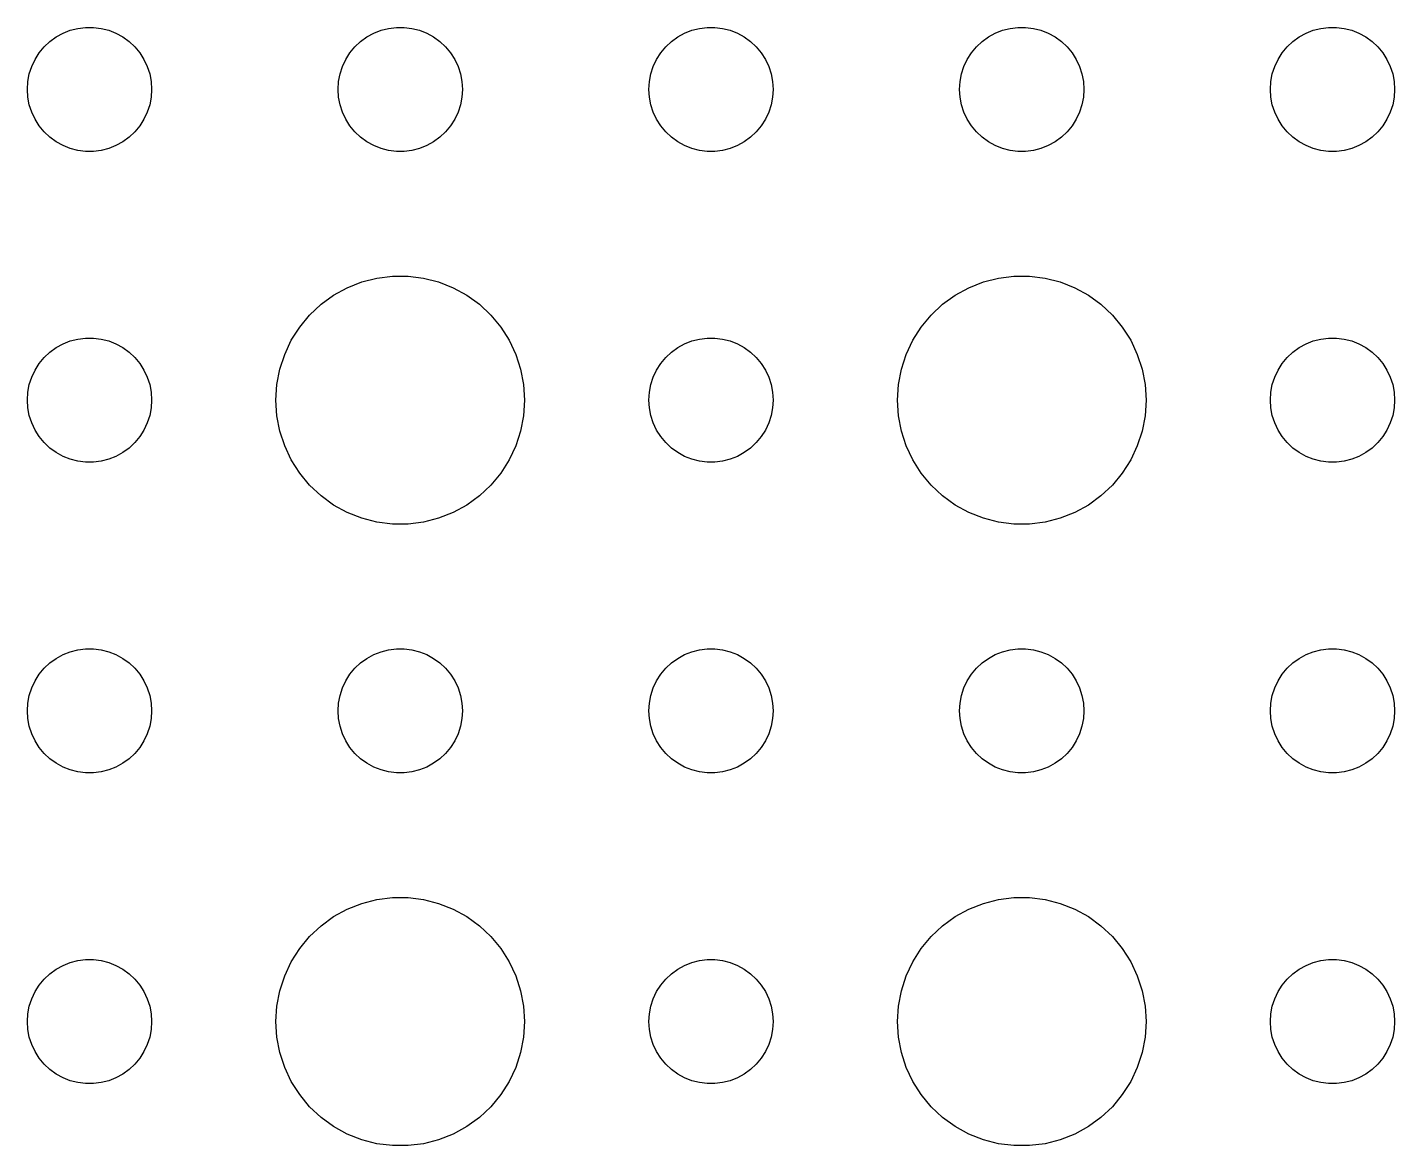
# Model space of a CAD drawing. Header units: metres. Extents: x -134 to 134, y 518 to 1078.
# Drawn here: x -1.5 to 31.5, y 567.01 to 594 of the extents above; entities that cross this region are included whole.
import ezdxf

# ---------------------------------------------------------------- set-up
doc = ezdxf.new("R2010")
doc.units = ezdxf.units.M

msp = doc.modelspace()

# ---------------------------------------------------------------- linework, layer by layer
for p, q in [((-0.95613, 593.656), (-0.80373, 593.766)), ((-0.80373, 593.766), (-0.63866, 593.857)), ((-0.63866, 593.857), (-0.46352, 593.927)), ((-0.46352, 593.927), (-0.28107, 593.973)), ((-0.28107, 593.973), (-0.09418, 593.997)), ((-0.09418, 593.997), (0.09418, 593.997)), ((0.09418, 593.997), (0.28107, 593.973)), ((0.28107, 593.973), (0.46352, 593.927)), ((0.46352, 593.927), (0.63866, 593.857)), ((0.63866, 593.857), (0.80373, 593.766)), ((0.80373, 593.766), (0.95613, 593.656)), ((6.54385, 593.656), (6.69626, 593.766)), ((6.69626, 593.766), (6.86133, 593.857)), ((6.86133, 593.857), (7.03647, 593.927)), ((7.03647, 593.927), (7.21892, 593.973)), ((7.21892, 593.973), (7.40581, 593.997)), ((7.40581, 593.997), (7.59418, 593.997)), ((7.59418, 593.997), (7.78107, 593.973)), ((7.78107, 593.973), (7.96352, 593.927)), ((7.96352, 593.927), (8.13866, 593.857)), ((8.13866, 593.857), (8.30373, 593.766)), ((8.30373, 593.766), (8.45613, 593.656)), ((14.0439, 593.656), (14.1963, 593.766)), ((14.1963, 593.766), (14.3613, 593.857)), ((14.3613, 593.857), (14.5365, 593.927)), ((14.5365, 593.927), (14.7189, 593.973)), ((14.7189, 593.973), (14.9058, 593.997)), ((14.9058, 593.997), (15.0942, 593.997)), ((15.0942, 593.997), (15.2811, 593.973)), ((15.2811, 593.973), (15.4635, 593.927)), ((15.4635, 593.927), (15.6387, 593.857)), ((15.6387, 593.857), (15.8037, 593.766)), ((15.8037, 593.766), (15.9561, 593.656)), ((21.5439, 593.656), (21.6963, 593.766)), ((21.6963, 593.766), (21.8613, 593.857)), ((21.8613, 593.857), (22.0365, 593.927)), ((22.0365, 593.927), (22.2189, 593.973)), ((22.2189, 593.973), (22.4058, 593.997)), ((22.4058, 593.997), (22.5942, 593.997)), ((22.5942, 593.997), (22.7811, 593.973)), ((22.7811, 593.973), (22.9635, 593.927)), ((22.9635, 593.927), (23.1387, 593.857)), ((23.1387, 593.857), (23.3037, 593.766)), ((23.3037, 593.766), (23.4561, 593.656)), ((29.0439, 593.656), (29.1963, 593.766)), ((29.1963, 593.766), (29.3613, 593.857)), ((29.3613, 593.857), (29.5365, 593.927)), ((29.5365, 593.927), (29.7189, 593.973)), ((29.7189, 593.973), (29.9058, 593.997)), ((29.9058, 593.997), (30.0942, 593.997)), ((30.0942, 593.997), (30.2811, 593.973)), ((30.2811, 593.973), (30.4635, 593.927)), ((30.4635, 593.927), (30.6387, 593.857)), ((30.6387, 593.857), (30.8037, 593.766)), ((30.8037, 593.766), (30.9561, 593.656)), ((-1.31445, 593.223), (-1.21352, 593.382)), ((-1.21352, 593.382), (-1.09344, 593.527)), ((-1.09344, 593.527), (-0.95613, 593.656)), ((0.95613, 593.656), (1.09344, 593.527)), ((1.09344, 593.527), (1.21352, 593.382)), ((1.21352, 593.382), (1.31445, 593.223)), ((6.18553, 593.223), (6.28647, 593.382)), ((6.28647, 593.382), (6.40654, 593.527)), ((6.40654, 593.527), (6.54385, 593.656)), ((8.45613, 593.656), (8.59344, 593.527)), ((8.59344, 593.527), (8.71352, 593.382)), ((8.71352, 593.382), (8.81445, 593.223)), ((13.6855, 593.223), (13.7865, 593.382)), ((13.7865, 593.382), (13.9065, 593.527)), ((13.9065, 593.527), (14.0439, 593.656)), ((15.9561, 593.656), (16.0934, 593.527)), ((16.0934, 593.527), (16.2135, 593.382)), ((16.2135, 593.382), (16.3145, 593.223)), ((21.1855, 593.223), (21.2865, 593.382)), ((21.2865, 593.382), (21.4065, 593.527)), ((21.4065, 593.527), (21.5439, 593.656)), ((23.4561, 593.656), (23.5934, 593.527)), ((23.5934, 593.527), (23.7135, 593.382)), ((23.7135, 593.382), (23.8145, 593.223)), ((28.6855, 593.223), (28.7865, 593.382)), ((28.7865, 593.382), (28.9065, 593.527)), ((28.9065, 593.527), (29.0439, 593.656)), ((30.9561, 593.656), (31.0934, 593.527)), ((31.0934, 593.527), (31.2135, 593.382)), ((31.2135, 593.382), (31.3145, 593.223)), ((-1.45287, 592.873), (-1.39465, 593.052)), ((-1.39465, 593.052), (-1.31445, 593.223)), ((1.31445, 593.223), (1.39465, 593.052)), ((1.39465, 593.052), (1.45287, 592.873)), ((6.04712, 592.873), (6.10533, 593.052)), ((6.10533, 593.052), (6.18553, 593.223)), ((8.81445, 593.223), (8.89465, 593.052)), ((8.89465, 593.052), (8.95287, 592.873)), ((13.5471, 592.873), (13.6053, 593.052)), ((13.6053, 593.052), (13.6855, 593.223)), ((16.3145, 593.223), (16.3947, 593.052)), ((16.3947, 593.052), (16.4529, 592.873)), ((21.0471, 592.873), (21.1053, 593.052)), ((21.1053, 593.052), (21.1855, 593.223)), ((23.8145, 593.223), (23.8947, 593.052)), ((23.8947, 593.052), (23.9529, 592.873)), ((28.5471, 592.873), (28.6053, 593.052)), ((28.6053, 593.052), (28.6855, 593.223)), ((31.3145, 593.223), (31.3947, 593.052)), ((31.3947, 593.052), (31.4529, 592.873)), ((-1.5, 592.5), (-1.48816, 592.688)), ((-1.48816, 592.688), (-1.45287, 592.873)), ((1.45287, 592.873), (1.48816, 592.688)), ((1.48816, 592.688), (1.5, 592.5)), ((6, 592.5), (6.01183, 592.688)), ((6.01183, 592.688), (6.04712, 592.873)), ((8.95287, 592.873), (8.98816, 592.688)), ((8.98816, 592.688), (9, 592.5)), ((13.5, 592.5), (13.5118, 592.688)), ((13.5118, 592.688), (13.5471, 592.873)), ((16.4529, 592.873), (16.4882, 592.688)), ((16.4882, 592.688), (16.5, 592.5)), ((21, 592.5), (21.0118, 592.688)), ((21.0118, 592.688), (21.0471, 592.873)), ((23.9529, 592.873), (23.9882, 592.688)), ((23.9882, 592.688), (24, 592.5)), ((28.5, 592.5), (28.5118, 592.688)), ((28.5118, 592.688), (28.5471, 592.873)), ((31.4529, 592.873), (31.4882, 592.688)), ((31.4882, 592.688), (31.5, 592.5)), ((-1.48816, 592.312), (-1.5, 592.5)), ((1.5, 592.5), (1.48816, 592.312)), ((6.01183, 592.312), (6, 592.5)), ((9, 592.5), (8.98816, 592.312)), ((13.5118, 592.312), (13.5, 592.5)), ((16.5, 592.5), (16.4882, 592.312)), ((21.0118, 592.312), (21, 592.5)), ((24, 592.5), (23.9882, 592.312)), ((28.5118, 592.312), (28.5, 592.5)), ((31.5, 592.5), (31.4882, 592.312)), ((-1.45287, 592.127), (-1.48816, 592.312)), ((-1.39465, 591.948), (-1.45287, 592.127)), ((1.45287, 592.127), (1.39465, 591.948)), ((1.48816, 592.312), (1.45287, 592.127)), ((6.04712, 592.127), (6.01183, 592.312)), ((6.10533, 591.948), (6.04712, 592.127)), ((8.95287, 592.127), (8.89465, 591.948)), ((8.98816, 592.312), (8.95287, 592.127)), ((13.5471, 592.127), (13.5118, 592.312)), ((13.6053, 591.948), (13.5471, 592.127)), ((16.4529, 592.127), (16.3947, 591.948)), ((16.4882, 592.312), (16.4529, 592.127)), ((21.0471, 592.127), (21.0118, 592.312)), ((21.1053, 591.948), (21.0471, 592.127)), ((23.9529, 592.127), (23.8947, 591.948)), ((23.9882, 592.312), (23.9529, 592.127)), ((28.5471, 592.127), (28.5118, 592.312)), ((28.6053, 591.948), (28.5471, 592.127)), ((31.4529, 592.127), (31.3947, 591.948)), ((31.4882, 592.312), (31.4529, 592.127)), ((-1.31445, 591.777), (-1.39465, 591.948)), ((-1.21352, 591.618), (-1.31445, 591.777)), ((1.31445, 591.777), (1.21352, 591.618)), ((1.39465, 591.948), (1.31445, 591.777)), ((6.18553, 591.777), (6.10533, 591.948)), ((6.28647, 591.618), (6.18553, 591.777)), ((8.81445, 591.777), (8.71352, 591.618)), ((8.89465, 591.948), (8.81445, 591.777)), ((13.6855, 591.777), (13.6053, 591.948)), ((13.7865, 591.618), (13.6855, 591.777)), ((16.3145, 591.777), (16.2135, 591.618)), ((16.3947, 591.948), (16.3145, 591.777)), ((21.1855, 591.777), (21.1053, 591.948)), ((21.2865, 591.618), (21.1855, 591.777)), ((23.8145, 591.777), (23.7135, 591.618)), ((23.8947, 591.948), (23.8145, 591.777)), ((28.6855, 591.777), (28.6053, 591.948)), ((28.7865, 591.618), (28.6855, 591.777)), ((31.3145, 591.777), (31.2135, 591.618)), ((31.3947, 591.948), (31.3145, 591.777)), ((-1.09344, 591.473), (-1.21352, 591.618)), ((-0.95613, 591.344), (-1.09344, 591.473)), ((1.09344, 591.473), (0.95613, 591.344)), ((1.21352, 591.618), (1.09344, 591.473)), ((6.40654, 591.473), (6.28647, 591.618)), ((6.54385, 591.344), (6.40654, 591.473)), ((8.59344, 591.473), (8.45613, 591.344)), ((8.71352, 591.618), (8.59344, 591.473)), ((13.9065, 591.473), (13.7865, 591.618)), ((14.0439, 591.344), (13.9065, 591.473)), ((16.0934, 591.473), (15.9561, 591.344)), ((16.2135, 591.618), (16.0934, 591.473)), ((21.4065, 591.473), (21.2865, 591.618)), ((21.5439, 591.344), (21.4065, 591.473)), ((23.5934, 591.473), (23.4561, 591.344)), ((23.7135, 591.618), (23.5934, 591.473)), ((28.9065, 591.473), (28.7865, 591.618)), ((29.0439, 591.344), (28.9065, 591.473)), ((31.0934, 591.473), (30.9561, 591.344)), ((31.2135, 591.618), (31.0934, 591.473)), ((-0.80373, 591.234), (-0.95613, 591.344)), ((-0.63866, 591.143), (-0.80373, 591.234)), ((-0.46352, 591.073), (-0.63866, 591.143)), ((-0.28107, 591.027), (-0.46352, 591.073)), ((0.46352, 591.073), (0.28107, 591.027)), ((0.63866, 591.143), (0.46352, 591.073)), ((0.80373, 591.234), (0.63866, 591.143)), ((0.95613, 591.344), (0.80373, 591.234)), ((6.69626, 591.234), (6.54385, 591.344)), ((6.86133, 591.143), (6.69626, 591.234)), ((7.03647, 591.073), (6.86133, 591.143)), ((7.21892, 591.027), (7.03647, 591.073)), ((7.96352, 591.073), (7.78107, 591.027)), ((8.13866, 591.143), (7.96352, 591.073)), ((8.30373, 591.234), (8.13866, 591.143)), ((8.45613, 591.344), (8.30373, 591.234)), ((14.1963, 591.234), (14.0439, 591.344)), ((14.3613, 591.143), (14.1963, 591.234)), ((14.5365, 591.073), (14.3613, 591.143)), ((14.7189, 591.027), (14.5365, 591.073)), ((15.4635, 591.073), (15.2811, 591.027)), ((15.6387, 591.143), (15.4635, 591.073)), ((15.8037, 591.234), (15.6387, 591.143)), ((15.9561, 591.344), (15.8037, 591.234)), ((21.6963, 591.234), (21.5439, 591.344)), ((21.8613, 591.143), (21.6963, 591.234)), ((22.0365, 591.073), (21.8613, 591.143)), ((22.2189, 591.027), (22.0365, 591.073)), ((22.9635, 591.073), (22.7811, 591.027)), ((23.1387, 591.143), (22.9635, 591.073)), ((23.3037, 591.234), (23.1387, 591.143)), ((23.4561, 591.344), (23.3037, 591.234)), ((29.1963, 591.234), (29.0439, 591.344)), ((29.3613, 591.143), (29.1963, 591.234)), ((29.5365, 591.073), (29.3613, 591.143)), ((29.7189, 591.027), (29.5365, 591.073)), ((30.4635, 591.073), (30.2811, 591.027)), ((30.6387, 591.143), (30.4635, 591.073)), ((30.8037, 591.234), (30.6387, 591.143)), ((30.9561, 591.344), (30.8037, 591.234)), ((-0.09418, 591.003), (-0.28107, 591.027)), ((0.09418, 591.003), (-0.09418, 591.003)), ((0.28107, 591.027), (0.09418, 591.003)), ((7.40581, 591.003), (7.21892, 591.027)), ((7.59418, 591.003), (7.40581, 591.003)), ((7.78107, 591.027), (7.59418, 591.003)), ((14.9058, 591.003), (14.7189, 591.027)), ((15.0942, 591.003), (14.9058, 591.003)), ((15.2811, 591.027), (15.0942, 591.003)), ((22.4058, 591.003), (22.2189, 591.027)), ((22.5942, 591.003), (22.4058, 591.003)), ((22.7811, 591.027), (22.5942, 591.003)), ((29.9058, 591.003), (29.7189, 591.027)), ((30.0942, 591.003), (29.9058, 591.003)), ((30.2811, 591.027), (30.0942, 591.003)), ((6.22266, 587.714), (6.57294, 587.853)), ((6.57294, 587.853), (6.93785, 587.947)), ((6.93785, 587.947), (7.31161, 587.994)), ((7.31161, 587.994), (7.68837, 587.994)), ((7.68837, 587.994), (8.06213, 587.947)), ((8.06213, 587.947), (8.42705, 587.853)), ((8.42705, 587.853), (8.77733, 587.714)), ((21.2227, 587.714), (21.5729, 587.853)), ((21.5729, 587.853), (21.9379, 587.947)), ((21.9379, 587.947), (22.3116, 587.994)), ((22.3116, 587.994), (22.6884, 587.994)), ((22.6884, 587.994), (23.0621, 587.947)), ((23.0621, 587.947), (23.427, 587.853)), ((23.427, 587.853), (23.7773, 587.714)), ((5.58772, 587.312), (5.89252, 587.533)), ((5.89252, 587.533), (6.22266, 587.714)), ((8.77733, 587.714), (9.10747, 587.533)), ((9.10747, 587.533), (9.41226, 587.312)), ((20.5877, 587.312), (20.8925, 587.533)), ((20.8925, 587.533), (21.2227, 587.714)), ((23.7773, 587.714), (24.1075, 587.533)), ((24.1075, 587.533), (24.4123, 587.312)), ((5.31308, 587.054), (5.58772, 587.312)), ((9.41226, 587.312), (9.6869, 587.054)), ((20.3131, 587.054), (20.5877, 587.312)), ((24.4123, 587.312), (24.6869, 587.054)), ((4.87108, 586.445), (5.07294, 586.763)), ((5.07294, 586.763), (5.31308, 587.054)), ((9.6869, 587.054), (9.92705, 586.763)), ((9.92705, 586.763), (10.1289, 586.445)), ((19.8711, 586.445), (20.0729, 586.763)), ((20.0729, 586.763), (20.3131, 587.054)), ((24.6869, 587.054), (24.927, 586.763)), ((24.927, 586.763), (25.1289, 586.445)), ((-0.63866, 586.357), (-0.46352, 586.427)), ((-0.46352, 586.427), (-0.28107, 586.473)), ((-0.28107, 586.473), (-0.09418, 586.497)), ((-0.09418, 586.497), (0.09418, 586.497)), ((0.09418, 586.497), (0.28107, 586.473)), ((0.28107, 586.473), (0.46352, 586.427)), ((0.46352, 586.427), (0.63866, 586.357)), ((4.71066, 586.104), (4.87108, 586.445)), ((10.1289, 586.445), (10.2893, 586.104)), ((14.3613, 586.357), (14.5365, 586.427)), ((14.5365, 586.427), (14.7189, 586.473)), ((14.7189, 586.473), (14.9058, 586.497)), ((14.9058, 586.497), (15.0942, 586.497)), ((15.0942, 586.497), (15.2811, 586.473)), ((15.2811, 586.473), (15.4635, 586.427)), ((15.4635, 586.427), (15.6387, 586.357)), ((19.7107, 586.104), (19.8711, 586.445)), ((25.1289, 586.445), (25.2893, 586.104)), ((29.3613, 586.357), (29.5365, 586.427)), ((29.5365, 586.427), (29.7189, 586.473)), ((29.7189, 586.473), (29.9058, 586.497)), ((29.9058, 586.497), (30.0942, 586.497)), ((30.0942, 586.497), (30.2811, 586.473)), ((30.2811, 586.473), (30.4635, 586.427)), ((30.4635, 586.427), (30.6387, 586.357)), ((-1.09344, 586.027), (-0.95613, 586.156)), ((-0.95613, 586.156), (-0.80373, 586.266)), ((-0.80373, 586.266), (-0.63866, 586.357)), ((0.63866, 586.357), (0.80373, 586.266)), ((0.80373, 586.266), (0.95613, 586.156)), ((0.95613, 586.156), (1.09344, 586.027)), ((4.59424, 585.746), (4.71066, 586.104)), ((10.2893, 586.104), (10.4057, 585.746)), ((13.9065, 586.027), (14.0439, 586.156)), ((14.0439, 586.156), (14.1963, 586.266)), ((14.1963, 586.266), (14.3613, 586.357)), ((15.6387, 586.357), (15.8037, 586.266)), ((15.8037, 586.266), (15.9561, 586.156)), ((15.9561, 586.156), (16.0934, 586.027)), ((19.5942, 585.746), (19.7107, 586.104)), ((25.2893, 586.104), (25.4057, 585.746)), ((28.9065, 586.027), (29.0439, 586.156)), ((29.0439, 586.156), (29.1963, 586.266)), ((29.1963, 586.266), (29.3613, 586.357)), ((30.6387, 586.357), (30.8037, 586.266)), ((30.8037, 586.266), (30.9561, 586.156)), ((30.9561, 586.156), (31.0934, 586.027)), ((-1.31445, 585.723), (-1.21352, 585.882)), ((-1.21352, 585.882), (-1.09344, 586.027)), ((1.09344, 586.027), (1.21352, 585.882)), ((1.21352, 585.882), (1.31445, 585.723)), ((13.6855, 585.723), (13.7865, 585.882)), ((13.7865, 585.882), (13.9065, 586.027)), ((16.0934, 586.027), (16.2135, 585.882)), ((16.2135, 585.882), (16.3145, 585.723)), ((28.6855, 585.723), (28.7865, 585.882)), ((28.7865, 585.882), (28.9065, 586.027)), ((31.0934, 586.027), (31.2135, 585.882)), ((31.2135, 585.882), (31.3145, 585.723)), ((-1.45287, 585.373), (-1.39465, 585.552)), ((-1.39465, 585.552), (-1.31445, 585.723)), ((1.31445, 585.723), (1.39465, 585.552)), ((1.39465, 585.552), (1.45287, 585.373)), ((4.52365, 585.376), (4.59424, 585.746)), ((10.4057, 585.746), (10.4763, 585.376)), ((13.5471, 585.373), (13.6053, 585.552)), ((13.6053, 585.552), (13.6855, 585.723)), ((16.3145, 585.723), (16.3947, 585.552)), ((16.3947, 585.552), (16.4529, 585.373)), ((19.5237, 585.376), (19.5942, 585.746)), ((25.4057, 585.746), (25.4763, 585.376)), ((28.5471, 585.373), (28.6053, 585.552)), ((28.6053, 585.552), (28.6855, 585.723)), ((31.3145, 585.723), (31.3947, 585.552)), ((31.3947, 585.552), (31.4529, 585.373)), ((-1.5, 585), (-1.48816, 585.188)), ((-1.48816, 585.188), (-1.45287, 585.373)), ((1.45287, 585.373), (1.48816, 585.188)), ((1.48816, 585.188), (1.5, 585)), ((4.5, 585), (4.52365, 585.376)), ((10.4763, 585.376), (10.5, 585)), ((13.5, 585), (13.5118, 585.188)), ((13.5118, 585.188), (13.5471, 585.373)), ((16.4529, 585.373), (16.4882, 585.188)), ((16.4882, 585.188), (16.5, 585)), ((19.5, 585), (19.5237, 585.376)), ((25.4763, 585.376), (25.5, 585)), ((28.5, 585), (28.5118, 585.188)), ((28.5118, 585.188), (28.5471, 585.373)), ((31.4529, 585.373), (31.4882, 585.188)), ((31.4882, 585.188), (31.5, 585)), ((-1.48816, 584.812), (-1.5, 585)), ((-1.45287, 584.627), (-1.48816, 584.812)), ((1.48816, 584.812), (1.45287, 584.627)), ((1.5, 585), (1.48816, 584.812)), ((4.52365, 584.624), (4.5, 585)), ((10.5, 585), (10.4763, 584.624)), ((13.5118, 584.812), (13.5, 585)), ((13.5471, 584.627), (13.5118, 584.812)), ((16.4882, 584.812), (16.4529, 584.627)), ((16.5, 585), (16.4882, 584.812)), ((19.5237, 584.624), (19.5, 585)), ((25.5, 585), (25.4763, 584.624)), ((28.5118, 584.812), (28.5, 585)), ((28.5471, 584.627), (28.5118, 584.812)), ((31.4882, 584.812), (31.4529, 584.627)), ((31.5, 585), (31.4882, 584.812)), ((-1.39465, 584.448), (-1.45287, 584.627)), ((-1.31445, 584.277), (-1.39465, 584.448)), ((1.39465, 584.448), (1.31445, 584.277)), ((1.45287, 584.627), (1.39465, 584.448)), ((4.59424, 584.254), (4.52365, 584.624)), ((10.4763, 584.624), (10.4057, 584.254)), ((13.6053, 584.448), (13.5471, 584.627)), ((13.6855, 584.277), (13.6053, 584.448)), ((16.3947, 584.448), (16.3145, 584.277)), ((16.4529, 584.627), (16.3947, 584.448)), ((19.5942, 584.254), (19.5237, 584.624)), ((25.4763, 584.624), (25.4057, 584.254)), ((28.6053, 584.448), (28.5471, 584.627)), ((28.6855, 584.277), (28.6053, 584.448)), ((31.3947, 584.448), (31.3145, 584.277)), ((31.4529, 584.627), (31.3947, 584.448)), ((-1.21352, 584.118), (-1.31445, 584.277)), ((-1.09344, 583.973), (-1.21352, 584.118)), ((1.21352, 584.118), (1.09344, 583.973)), ((1.31445, 584.277), (1.21352, 584.118)), ((4.71066, 583.896), (4.59424, 584.254)), ((10.4057, 584.254), (10.2893, 583.896)), ((13.7865, 584.118), (13.6855, 584.277)), ((13.9065, 583.973), (13.7865, 584.118)), ((16.2135, 584.118), (16.0934, 583.973)), ((16.3145, 584.277), (16.2135, 584.118)), ((19.7107, 583.896), (19.5942, 584.254)), ((25.4057, 584.254), (25.2893, 583.896)), ((28.7865, 584.118), (28.6855, 584.277)), ((28.9065, 583.973), (28.7865, 584.118)), ((31.2135, 584.118), (31.0934, 583.973)), ((31.3145, 584.277), (31.2135, 584.118)), ((-0.95613, 583.844), (-1.09344, 583.973)), ((-0.80373, 583.734), (-0.95613, 583.844)), ((0.95613, 583.844), (0.80373, 583.734)), ((1.09344, 583.973), (0.95613, 583.844)), ((4.87108, 583.555), (4.71066, 583.896)), ((10.2893, 583.896), (10.1289, 583.555)), ((14.0439, 583.844), (13.9065, 583.973)), ((14.1963, 583.734), (14.0439, 583.844)), ((15.9561, 583.844), (15.8037, 583.734)), ((16.0934, 583.973), (15.9561, 583.844)), ((19.8711, 583.555), (19.7107, 583.896)), ((25.2893, 583.896), (25.1289, 583.555)), ((29.0439, 583.844), (28.9065, 583.973)), ((29.1963, 583.734), (29.0439, 583.844)), ((30.9561, 583.844), (30.8037, 583.734)), ((31.0934, 583.973), (30.9561, 583.844)), ((-0.63866, 583.643), (-0.80373, 583.734)), ((-0.46352, 583.573), (-0.63866, 583.643)), ((-0.28107, 583.527), (-0.46352, 583.573)), ((-0.09418, 583.503), (-0.28107, 583.527)), ((0.09418, 583.503), (-0.09418, 583.503)), ((0.28107, 583.527), (0.09418, 583.503)), ((0.46352, 583.573), (0.28107, 583.527)), ((0.63866, 583.643), (0.46352, 583.573)), ((0.80373, 583.734), (0.63866, 583.643)), ((5.07294, 583.237), (4.87108, 583.555)), ((10.1289, 583.555), (9.92705, 583.237)), ((14.3613, 583.643), (14.1963, 583.734)), ((14.5365, 583.573), (14.3613, 583.643)), ((14.7189, 583.527), (14.5365, 583.573)), ((14.9058, 583.503), (14.7189, 583.527)), ((15.0942, 583.503), (14.9058, 583.503)), ((15.2811, 583.527), (15.0942, 583.503)), ((15.4635, 583.573), (15.2811, 583.527)), ((15.6387, 583.643), (15.4635, 583.573)), ((15.8037, 583.734), (15.6387, 583.643)), ((20.0729, 583.237), (19.8711, 583.555)), ((25.1289, 583.555), (24.927, 583.237)), ((29.3613, 583.643), (29.1963, 583.734)), ((29.5365, 583.573), (29.3613, 583.643)), ((29.7189, 583.527), (29.5365, 583.573)), ((29.9058, 583.503), (29.7189, 583.527)), ((30.0942, 583.503), (29.9058, 583.503)), ((30.2811, 583.527), (30.0942, 583.503)), ((30.4635, 583.573), (30.2811, 583.527)), ((30.6387, 583.643), (30.4635, 583.573)), ((30.8037, 583.734), (30.6387, 583.643)), ((5.31308, 582.946), (5.07294, 583.237)), ((9.92705, 583.237), (9.6869, 582.946)), ((20.3131, 582.946), (20.0729, 583.237)), ((24.927, 583.237), (24.6869, 582.946)), ((5.58772, 582.688), (5.31308, 582.946)), ((9.6869, 582.946), (9.41226, 582.688)), ((20.5877, 582.688), (20.3131, 582.946)), ((24.6869, 582.946), (24.4123, 582.688)), ((5.89252, 582.467), (5.58772, 582.688)), ((6.22266, 582.286), (5.89252, 582.467)), ((9.10747, 582.467), (8.77733, 582.286)), ((9.41226, 582.688), (9.10747, 582.467)), ((20.8925, 582.467), (20.5877, 582.688)), ((21.2227, 582.286), (20.8925, 582.467)), ((24.1075, 582.467), (23.7773, 582.286)), ((24.4123, 582.688), (24.1075, 582.467)), ((6.57294, 582.147), (6.22266, 582.286)), ((6.93785, 582.053), (6.57294, 582.147)), ((8.42705, 582.147), (8.06213, 582.053)), ((8.77733, 582.286), (8.42705, 582.147)), ((21.5729, 582.147), (21.2227, 582.286)), ((21.9379, 582.053), (21.5729, 582.147)), ((23.427, 582.147), (23.0621, 582.053)), ((23.7773, 582.286), (23.427, 582.147)), ((7.31161, 582.006), (6.93785, 582.053)), ((7.68837, 582.006), (7.31161, 582.006)), ((8.06213, 582.053), (7.68837, 582.006)), ((22.3116, 582.006), (21.9379, 582.053)), ((22.6884, 582.006), (22.3116, 582.006)), ((23.0621, 582.053), (22.6884, 582.006)), ((-0.80373, 578.766), (-0.63866, 578.857)), ((-0.63866, 578.857), (-0.46352, 578.927)), ((-0.46352, 578.927), (-0.28107, 578.973)), ((-0.28107, 578.973), (-0.09418, 578.997)), ((-0.09418, 578.997), (0.09418, 578.997)), ((0.09418, 578.997), (0.28107, 578.973)), ((0.28107, 578.973), (0.46352, 578.927)), ((0.46352, 578.927), (0.63866, 578.857)), ((0.63866, 578.857), (0.80373, 578.766)), ((6.69626, 578.766), (6.86133, 578.857)), ((6.86133, 578.857), (7.03647, 578.927)), ((7.03647, 578.927), (7.21892, 578.973)), ((7.21892, 578.973), (7.40581, 578.997)), ((7.40581, 578.997), (7.59418, 578.997)), ((7.59418, 578.997), (7.78107, 578.973)), ((7.78107, 578.973), (7.96352, 578.927)), ((7.96352, 578.927), (8.13866, 578.857)), ((8.13866, 578.857), (8.30373, 578.766)), ((14.1963, 578.766), (14.3613, 578.857)), ((14.3613, 578.857), (14.5365, 578.927)), ((14.5365, 578.927), (14.7189, 578.973)), ((14.7189, 578.973), (14.9058, 578.997)), ((14.9058, 578.997), (15.0942, 578.997)), ((15.0942, 578.997), (15.2811, 578.973)), ((15.2811, 578.973), (15.4635, 578.927)), ((15.4635, 578.927), (15.6387, 578.857)), ((15.6387, 578.857), (15.8037, 578.766)), ((21.6963, 578.766), (21.8613, 578.857)), ((21.8613, 578.857), (22.0365, 578.927)), ((22.0365, 578.927), (22.2189, 578.973)), ((22.2189, 578.973), (22.4058, 578.997)), ((22.4058, 578.997), (22.5942, 578.997)), ((22.5942, 578.997), (22.7811, 578.973)), ((22.7811, 578.973), (22.9635, 578.927)), ((22.9635, 578.927), (23.1387, 578.857)), ((23.1387, 578.857), (23.3037, 578.766)), ((29.1963, 578.766), (29.3613, 578.857)), ((29.3613, 578.857), (29.5365, 578.927)), ((29.5365, 578.927), (29.7189, 578.973)), ((29.7189, 578.973), (29.9058, 578.997)), ((29.9058, 578.997), (30.0942, 578.997)), ((30.0942, 578.997), (30.2811, 578.973)), ((30.2811, 578.973), (30.4635, 578.927)), ((30.4635, 578.927), (30.6387, 578.857)), ((30.6387, 578.857), (30.8037, 578.766)), ((-1.21352, 578.382), (-1.09344, 578.527)), ((-1.09344, 578.527), (-0.95613, 578.656)), ((-0.95613, 578.656), (-0.80373, 578.766)), ((0.80373, 578.766), (0.95613, 578.656)), ((0.95613, 578.656), (1.09344, 578.527)), ((1.09344, 578.527), (1.21352, 578.382)), ((6.28647, 578.382), (6.40654, 578.527)), ((6.40654, 578.527), (6.54385, 578.656)), ((6.54385, 578.656), (6.69626, 578.766)), ((8.30373, 578.766), (8.45613, 578.656)), ((8.45613, 578.656), (8.59344, 578.527)), ((8.59344, 578.527), (8.71352, 578.382)), ((13.7865, 578.382), (13.9065, 578.527)), ((13.9065, 578.527), (14.0439, 578.656)), ((14.0439, 578.656), (14.1963, 578.766)), ((15.8037, 578.766), (15.9561, 578.656)), ((15.9561, 578.656), (16.0934, 578.527)), ((16.0934, 578.527), (16.2135, 578.382)), ((21.2865, 578.382), (21.4065, 578.527)), ((21.4065, 578.527), (21.5439, 578.656)), ((21.5439, 578.656), (21.6963, 578.766)), ((23.3037, 578.766), (23.4561, 578.656)), ((23.4561, 578.656), (23.5934, 578.527)), ((23.5934, 578.527), (23.7135, 578.382)), ((28.7865, 578.382), (28.9065, 578.527)), ((28.9065, 578.527), (29.0439, 578.656)), ((29.0439, 578.656), (29.1963, 578.766)), ((30.8037, 578.766), (30.9561, 578.656)), ((30.9561, 578.656), (31.0934, 578.527)), ((31.0934, 578.527), (31.2135, 578.382)), ((-1.39465, 578.052), (-1.31445, 578.223)), ((-1.31445, 578.223), (-1.21352, 578.382)), ((1.21352, 578.382), (1.31445, 578.223)), ((1.31445, 578.223), (1.39465, 578.052)), ((6.10533, 578.052), (6.18553, 578.223)), ((6.18553, 578.223), (6.28647, 578.382)), ((8.71352, 578.382), (8.81445, 578.223)), ((8.81445, 578.223), (8.89465, 578.052)), ((13.6053, 578.052), (13.6855, 578.223)), ((13.6855, 578.223), (13.7865, 578.382)), ((16.2135, 578.382), (16.3145, 578.223)), ((16.3145, 578.223), (16.3947, 578.052)), ((21.1053, 578.052), (21.1855, 578.223)), ((21.1855, 578.223), (21.2865, 578.382)), ((23.7135, 578.382), (23.8145, 578.223)), ((23.8145, 578.223), (23.8947, 578.052)), ((28.6053, 578.052), (28.6855, 578.223)), ((28.6855, 578.223), (28.7865, 578.382)), ((31.2135, 578.382), (31.3145, 578.223)), ((31.3145, 578.223), (31.3947, 578.052)), ((-1.48816, 577.688), (-1.45287, 577.873)), ((-1.45287, 577.873), (-1.39465, 578.052)), ((1.39465, 578.052), (1.45287, 577.873)), ((1.45287, 577.873), (1.48816, 577.688)), ((6.01183, 577.688), (6.04712, 577.873)), ((6.04712, 577.873), (6.10533, 578.052)), ((8.89465, 578.052), (8.95287, 577.873)), ((8.95287, 577.873), (8.98816, 577.688)), ((13.5118, 577.688), (13.5471, 577.873)), ((13.5471, 577.873), (13.6053, 578.052)), ((16.3947, 578.052), (16.4529, 577.873)), ((16.4529, 577.873), (16.4882, 577.688)), ((21.0118, 577.688), (21.0471, 577.873)), ((21.0471, 577.873), (21.1053, 578.052)), ((23.8947, 578.052), (23.9529, 577.873)), ((23.9529, 577.873), (23.9882, 577.688)), ((28.5118, 577.688), (28.5471, 577.873)), ((28.5471, 577.873), (28.6053, 578.052)), ((31.3947, 578.052), (31.4529, 577.873)), ((31.4529, 577.873), (31.4882, 577.688)), ((-1.5, 577.5), (-1.48816, 577.688)), ((-1.48816, 577.312), (-1.5, 577.5)), ((1.48816, 577.688), (1.5, 577.5)), ((1.5, 577.5), (1.48816, 577.312)), ((6, 577.5), (6.01183, 577.688)), ((6.01183, 577.312), (6, 577.5)), ((8.98816, 577.688), (9, 577.5)), ((9, 577.5), (8.98816, 577.312)), ((13.5, 577.5), (13.5118, 577.688)), ((13.5118, 577.312), (13.5, 577.5)), ((16.4882, 577.688), (16.5, 577.5)), ((16.5, 577.5), (16.4882, 577.312)), ((21, 577.5), (21.0118, 577.688)), ((21.0118, 577.312), (21, 577.5)), ((23.9882, 577.688), (24, 577.5)), ((24, 577.5), (23.9882, 577.312)), ((28.5, 577.5), (28.5118, 577.688)), ((28.5118, 577.312), (28.5, 577.5)), ((31.4882, 577.688), (31.5, 577.5)), ((31.5, 577.5), (31.4882, 577.312)), ((-1.45287, 577.127), (-1.48816, 577.312)), ((1.48816, 577.312), (1.45287, 577.127)), ((6.04712, 577.127), (6.01183, 577.312)), ((8.98816, 577.312), (8.95287, 577.127)), ((13.5471, 577.127), (13.5118, 577.312)), ((16.4882, 577.312), (16.4529, 577.127)), ((21.0471, 577.127), (21.0118, 577.312)), ((23.9882, 577.312), (23.9529, 577.127)), ((28.5471, 577.127), (28.5118, 577.312)), ((31.4882, 577.312), (31.4529, 577.127)), ((-1.39465, 576.948), (-1.45287, 577.127)), ((-1.31445, 576.777), (-1.39465, 576.948)), ((1.39465, 576.948), (1.31445, 576.777)), ((1.45287, 577.127), (1.39465, 576.948)), ((6.10533, 576.948), (6.04712, 577.127)), ((6.18553, 576.777), (6.10533, 576.948)), ((8.89465, 576.948), (8.81445, 576.777)), ((8.95287, 577.127), (8.89465, 576.948)), ((13.6053, 576.948), (13.5471, 577.127)), ((13.6855, 576.777), (13.6053, 576.948)), ((16.3947, 576.948), (16.3145, 576.777)), ((16.4529, 577.127), (16.3947, 576.948)), ((21.1053, 576.948), (21.0471, 577.127)), ((21.1855, 576.777), (21.1053, 576.948)), ((23.8947, 576.948), (23.8145, 576.777)), ((23.9529, 577.127), (23.8947, 576.948)), ((28.6053, 576.948), (28.5471, 577.127)), ((28.6855, 576.777), (28.6053, 576.948)), ((31.3947, 576.948), (31.3145, 576.777)), ((31.4529, 577.127), (31.3947, 576.948)), ((-1.21352, 576.618), (-1.31445, 576.777)), ((-1.09344, 576.473), (-1.21352, 576.618)), ((1.21352, 576.618), (1.09344, 576.473)), ((1.31445, 576.777), (1.21352, 576.618)), ((6.28647, 576.618), (6.18553, 576.777)), ((6.40654, 576.473), (6.28647, 576.618)), ((8.71352, 576.618), (8.59344, 576.473)), ((8.81445, 576.777), (8.71352, 576.618)), ((13.7865, 576.618), (13.6855, 576.777)), ((13.9065, 576.473), (13.7865, 576.618)), ((16.2135, 576.618), (16.0934, 576.473)), ((16.3145, 576.777), (16.2135, 576.618)), ((21.2865, 576.618), (21.1855, 576.777)), ((21.4065, 576.473), (21.2865, 576.618)), ((23.7135, 576.618), (23.5934, 576.473)), ((23.8145, 576.777), (23.7135, 576.618)), ((28.7865, 576.618), (28.6855, 576.777)), ((28.9065, 576.473), (28.7865, 576.618)), ((31.2135, 576.618), (31.0934, 576.473)), ((31.3145, 576.777), (31.2135, 576.618)), ((-0.95613, 576.344), (-1.09344, 576.473)), ((-0.80373, 576.234), (-0.95613, 576.344)), ((-0.63866, 576.143), (-0.80373, 576.234)), ((0.80373, 576.234), (0.63866, 576.143)), ((0.95613, 576.344), (0.80373, 576.234)), ((1.09344, 576.473), (0.95613, 576.344)), ((6.54385, 576.344), (6.40654, 576.473)), ((6.69626, 576.234), (6.54385, 576.344)), ((6.86133, 576.143), (6.69626, 576.234)), ((8.30373, 576.234), (8.13866, 576.143)), ((8.45613, 576.344), (8.30373, 576.234)), ((8.59344, 576.473), (8.45613, 576.344)), ((14.0439, 576.344), (13.9065, 576.473)), ((14.1963, 576.234), (14.0439, 576.344)), ((14.3613, 576.143), (14.1963, 576.234)), ((15.8037, 576.234), (15.6387, 576.143)), ((15.9561, 576.344), (15.8037, 576.234)), ((16.0934, 576.473), (15.9561, 576.344)), ((21.5439, 576.344), (21.4065, 576.473)), ((21.6963, 576.234), (21.5439, 576.344)), ((21.8613, 576.143), (21.6963, 576.234)), ((23.3037, 576.234), (23.1387, 576.143)), ((23.4561, 576.344), (23.3037, 576.234)), ((23.5934, 576.473), (23.4561, 576.344)), ((29.0439, 576.344), (28.9065, 576.473)), ((29.1963, 576.234), (29.0439, 576.344)), ((29.3613, 576.143), (29.1963, 576.234)), ((30.8037, 576.234), (30.6387, 576.143)), ((30.9561, 576.344), (30.8037, 576.234)), ((31.0934, 576.473), (30.9561, 576.344)), ((-0.46352, 576.073), (-0.63866, 576.143)), ((-0.28107, 576.027), (-0.46352, 576.073)), ((-0.09418, 576.003), (-0.28107, 576.027)), ((0.09418, 576.003), (-0.09418, 576.003)), ((0.28107, 576.027), (0.09418, 576.003)), ((0.46352, 576.073), (0.28107, 576.027)), ((0.63866, 576.143), (0.46352, 576.073)), ((7.03647, 576.073), (6.86133, 576.143)), ((7.21892, 576.027), (7.03647, 576.073)), ((7.40581, 576.003), (7.21892, 576.027)), ((7.59418, 576.003), (7.40581, 576.003)), ((7.78107, 576.027), (7.59418, 576.003)), ((7.96352, 576.073), (7.78107, 576.027)), ((8.13866, 576.143), (7.96352, 576.073)), ((14.5365, 576.073), (14.3613, 576.143)), ((14.7189, 576.027), (14.5365, 576.073)), ((14.9058, 576.003), (14.7189, 576.027)), ((15.0942, 576.003), (14.9058, 576.003)), ((15.2811, 576.027), (15.0942, 576.003)), ((15.4635, 576.073), (15.2811, 576.027)), ((15.6387, 576.143), (15.4635, 576.073)), ((22.0365, 576.073), (21.8613, 576.143)), ((22.2189, 576.027), (22.0365, 576.073)), ((22.4058, 576.003), (22.2189, 576.027)), ((22.5942, 576.003), (22.4058, 576.003)), ((22.7811, 576.027), (22.5942, 576.003)), ((22.9635, 576.073), (22.7811, 576.027)), ((23.1387, 576.143), (22.9635, 576.073)), ((29.5365, 576.073), (29.3613, 576.143)), ((29.7189, 576.027), (29.5365, 576.073)), ((29.9058, 576.003), (29.7189, 576.027)), ((30.0942, 576.003), (29.9058, 576.003)), ((30.2811, 576.027), (30.0942, 576.003)), ((30.4635, 576.073), (30.2811, 576.027)), ((30.6387, 576.143), (30.4635, 576.073)), ((6.57294, 572.853), (6.93785, 572.947)), ((6.93785, 572.947), (7.31161, 572.994)), ((7.31161, 572.994), (7.68837, 572.994)), ((7.68837, 572.994), (8.06213, 572.947)), ((8.06213, 572.947), (8.42705, 572.853)), ((21.5729, 572.853), (21.9379, 572.947)), ((21.9379, 572.947), (22.3116, 572.994)), ((22.3116, 572.994), (22.6884, 572.994)), ((22.6884, 572.994), (23.0621, 572.947)), ((23.0621, 572.947), (23.427, 572.853)), ((5.89252, 572.533), (6.22266, 572.714)), ((6.22266, 572.714), (6.57294, 572.853)), ((8.42705, 572.853), (8.77733, 572.714)), ((8.77733, 572.714), (9.10747, 572.533)), ((20.8925, 572.533), (21.2227, 572.714)), ((21.2227, 572.714), (21.5729, 572.853)), ((23.427, 572.853), (23.7773, 572.714)), ((23.7773, 572.714), (24.1075, 572.533)), ((5.31308, 572.054), (5.58772, 572.312)), ((5.58772, 572.312), (5.89252, 572.533)), ((9.10747, 572.533), (9.41226, 572.312)), ((9.41226, 572.312), (9.6869, 572.054)), ((20.3131, 572.054), (20.5877, 572.312)), ((20.5877, 572.312), (20.8925, 572.533)), ((24.1075, 572.533), (24.4123, 572.312)), ((24.4123, 572.312), (24.6869, 572.054)), ((5.07294, 571.763), (5.31308, 572.054)), ((9.6869, 572.054), (9.92705, 571.763)), ((20.0729, 571.763), (20.3131, 572.054)), ((24.6869, 572.054), (24.927, 571.763)), ((4.87108, 571.445), (5.07294, 571.763)), ((9.92705, 571.763), (10.1289, 571.445)), ((19.8711, 571.445), (20.0729, 571.763)), ((24.927, 571.763), (25.1289, 571.445)), ((-0.95613, 571.156), (-0.80373, 571.266)), ((-0.80373, 571.266), (-0.63866, 571.357)), ((-0.63866, 571.357), (-0.46352, 571.427)), ((-0.46352, 571.427), (-0.28107, 571.473)), ((-0.28107, 571.473), (-0.09418, 571.497)), ((-0.09418, 571.497), (0.09418, 571.497)), ((0.09418, 571.497), (0.28107, 571.473)), ((0.28107, 571.473), (0.46352, 571.427)), ((0.46352, 571.427), (0.63866, 571.357)), ((0.63866, 571.357), (0.80373, 571.266)), ((0.80373, 571.266), (0.95613, 571.156)), ((4.71066, 571.104), (4.87108, 571.445)), ((10.1289, 571.445), (10.2893, 571.104)), ((14.0439, 571.156), (14.1963, 571.266)), ((14.1963, 571.266), (14.3613, 571.357)), ((14.3613, 571.357), (14.5365, 571.427)), ((14.5365, 571.427), (14.7189, 571.473)), ((14.7189, 571.473), (14.9058, 571.497)), ((14.9058, 571.497), (15.0942, 571.497)), ((15.0942, 571.497), (15.2811, 571.473)), ((15.2811, 571.473), (15.4635, 571.427)), ((15.4635, 571.427), (15.6387, 571.357)), ((15.6387, 571.357), (15.8037, 571.266)), ((15.8037, 571.266), (15.9561, 571.156)), ((19.7107, 571.104), (19.8711, 571.445)), ((25.1289, 571.445), (25.2893, 571.104)), ((29.0439, 571.156), (29.1963, 571.266)), ((29.1963, 571.266), (29.3613, 571.357)), ((29.3613, 571.357), (29.5365, 571.427)), ((29.5365, 571.427), (29.7189, 571.473)), ((29.7189, 571.473), (29.9058, 571.497)), ((29.9058, 571.497), (30.0942, 571.497)), ((30.0942, 571.497), (30.2811, 571.473)), ((30.2811, 571.473), (30.4635, 571.427)), ((30.4635, 571.427), (30.6387, 571.357)), ((30.6387, 571.357), (30.8037, 571.266)), ((30.8037, 571.266), (30.9561, 571.156)), ((-1.21352, 570.882), (-1.09344, 571.027)), ((-1.09344, 571.027), (-0.95613, 571.156)), ((0.95613, 571.156), (1.09344, 571.027)), ((1.09344, 571.027), (1.21352, 570.882)), ((4.59424, 570.746), (4.71066, 571.104)), ((10.2893, 571.104), (10.4057, 570.746)), ((13.7865, 570.882), (13.9065, 571.027)), ((13.9065, 571.027), (14.0439, 571.156)), ((15.9561, 571.156), (16.0934, 571.027)), ((16.0934, 571.027), (16.2135, 570.882)), ((19.5942, 570.746), (19.7107, 571.104)), ((25.2893, 571.104), (25.4057, 570.746)), ((28.7865, 570.882), (28.9065, 571.027)), ((28.9065, 571.027), (29.0439, 571.156)), ((30.9561, 571.156), (31.0934, 571.027)), ((31.0934, 571.027), (31.2135, 570.882)), ((-1.39465, 570.552), (-1.31445, 570.723)), ((-1.31445, 570.723), (-1.21352, 570.882)), ((1.21352, 570.882), (1.31445, 570.723)), ((1.31445, 570.723), (1.39465, 570.552)), ((4.52365, 570.376), (4.59424, 570.746)), ((10.4057, 570.746), (10.4763, 570.376)), ((13.6053, 570.552), (13.6855, 570.723)), ((13.6855, 570.723), (13.7865, 570.882)), ((16.2135, 570.882), (16.3145, 570.723)), ((16.3145, 570.723), (16.3947, 570.552)), ((19.5237, 570.376), (19.5942, 570.746)), ((25.4057, 570.746), (25.4763, 570.376)), ((28.6053, 570.552), (28.6855, 570.723)), ((28.6855, 570.723), (28.7865, 570.882)), ((31.2135, 570.882), (31.3145, 570.723)), ((31.3145, 570.723), (31.3947, 570.552)), ((-1.48816, 570.188), (-1.45287, 570.373)), ((-1.45287, 570.373), (-1.39465, 570.552)), ((1.39465, 570.552), (1.45287, 570.373)), ((1.45287, 570.373), (1.48816, 570.188)), ((4.5, 570), (4.52365, 570.376)), ((10.4763, 570.376), (10.5, 570)), ((13.5118, 570.188), (13.5471, 570.373)), ((13.5471, 570.373), (13.6053, 570.552)), ((16.3947, 570.552), (16.4529, 570.373)), ((16.4529, 570.373), (16.4882, 570.188)), ((19.5, 570), (19.5237, 570.376)), ((25.4763, 570.376), (25.5, 570)), ((28.5118, 570.188), (28.5471, 570.373)), ((28.5471, 570.373), (28.6053, 570.552)), ((31.3947, 570.552), (31.4529, 570.373)), ((31.4529, 570.373), (31.4882, 570.188)), ((-1.5, 570), (-1.48816, 570.188)), ((-1.48816, 569.812), (-1.5, 570)), ((1.48816, 570.188), (1.5, 570)), ((1.5, 570), (1.48816, 569.812)), ((4.52365, 569.624), (4.5, 570)), ((10.5, 570), (10.4763, 569.624)), ((13.5, 570), (13.5118, 570.188)), ((13.5118, 569.812), (13.5, 570)), ((16.4882, 570.188), (16.5, 570)), ((16.5, 570), (16.4882, 569.812)), ((19.5237, 569.624), (19.5, 570)), ((25.5, 570), (25.4763, 569.624)), ((28.5, 570), (28.5118, 570.188)), ((28.5118, 569.812), (28.5, 570)), ((31.4882, 570.188), (31.5, 570)), ((31.5, 570), (31.4882, 569.812)), ((-1.45287, 569.627), (-1.48816, 569.812)), ((-1.39465, 569.448), (-1.45287, 569.627)), ((1.45287, 569.627), (1.39465, 569.448)), ((1.48816, 569.812), (1.45287, 569.627)), ((4.59424, 569.254), (4.52365, 569.624)), ((10.4763, 569.624), (10.4057, 569.254)), ((13.5471, 569.627), (13.5118, 569.812)), ((13.6053, 569.448), (13.5471, 569.627)), ((16.4529, 569.627), (16.3947, 569.448)), ((16.4882, 569.812), (16.4529, 569.627)), ((19.5942, 569.254), (19.5237, 569.624)), ((25.4763, 569.624), (25.4057, 569.254)), ((28.5471, 569.627), (28.5118, 569.812)), ((28.6053, 569.448), (28.5471, 569.627)), ((31.4529, 569.627), (31.3947, 569.448)), ((31.4882, 569.812), (31.4529, 569.627)), ((-1.31445, 569.277), (-1.39465, 569.448)), ((-1.21352, 569.118), (-1.31445, 569.277)), ((1.31445, 569.277), (1.21352, 569.118)), ((1.39465, 569.448), (1.31445, 569.277)), ((4.71066, 568.896), (4.59424, 569.254)), ((10.4057, 569.254), (10.2893, 568.896)), ((13.6855, 569.277), (13.6053, 569.448)), ((13.7865, 569.118), (13.6855, 569.277)), ((16.3145, 569.277), (16.2135, 569.118)), ((16.3947, 569.448), (16.3145, 569.277)), ((19.7107, 568.896), (19.5942, 569.254)), ((25.4057, 569.254), (25.2893, 568.896)), ((28.6855, 569.277), (28.6053, 569.448)), ((28.7865, 569.118), (28.6855, 569.277)), ((31.3145, 569.277), (31.2135, 569.118)), ((31.3947, 569.448), (31.3145, 569.277)), ((-1.09344, 568.973), (-1.21352, 569.118)), ((-0.95613, 568.844), (-1.09344, 568.973)), ((1.09344, 568.973), (0.95613, 568.844)), ((1.21352, 569.118), (1.09344, 568.973)), ((13.9065, 568.973), (13.7865, 569.118)), ((14.0439, 568.844), (13.9065, 568.973)), ((16.0934, 568.973), (15.9561, 568.844)), ((16.2135, 569.118), (16.0934, 568.973)), ((28.9065, 568.973), (28.7865, 569.118)), ((29.0439, 568.844), (28.9065, 568.973)), ((31.0934, 568.973), (30.9561, 568.844)), ((31.2135, 569.118), (31.0934, 568.973)), ((-0.80373, 568.734), (-0.95613, 568.844)), ((-0.63866, 568.643), (-0.80373, 568.734)), ((-0.46352, 568.573), (-0.63866, 568.643)), ((0.63866, 568.643), (0.46352, 568.573)), ((0.80373, 568.734), (0.63866, 568.643)), ((0.95613, 568.844), (0.80373, 568.734)), ((4.87108, 568.555), (4.71066, 568.896)), ((10.2893, 568.896), (10.1289, 568.555)), ((14.1963, 568.734), (14.0439, 568.844)), ((14.3613, 568.643), (14.1963, 568.734)), ((14.5365, 568.573), (14.3613, 568.643)), ((15.6387, 568.643), (15.4635, 568.573)), ((15.8037, 568.734), (15.6387, 568.643)), ((15.9561, 568.844), (15.8037, 568.734)), ((19.8711, 568.555), (19.7107, 568.896)), ((25.2893, 568.896), (25.1289, 568.555)), ((29.1963, 568.734), (29.0439, 568.844)), ((29.3613, 568.643), (29.1963, 568.734)), ((29.5365, 568.573), (29.3613, 568.643)), ((30.6387, 568.643), (30.4635, 568.573)), ((30.8037, 568.734), (30.6387, 568.643)), ((30.9561, 568.844), (30.8037, 568.734)), ((-0.28107, 568.527), (-0.46352, 568.573)), ((-0.09418, 568.503), (-0.28107, 568.527)), ((0.09418, 568.503), (-0.09418, 568.503)), ((0.28107, 568.527), (0.09418, 568.503)), ((0.46352, 568.573), (0.28107, 568.527)), ((5.07294, 568.237), (4.87108, 568.555)), ((10.1289, 568.555), (9.92705, 568.237)), ((14.7189, 568.527), (14.5365, 568.573)), ((14.9058, 568.503), (14.7189, 568.527)), ((15.0942, 568.503), (14.9058, 568.503)), ((15.2811, 568.527), (15.0942, 568.503)), ((15.4635, 568.573), (15.2811, 568.527)), ((20.0729, 568.237), (19.8711, 568.555)), ((25.1289, 568.555), (24.927, 568.237)), ((29.7189, 568.527), (29.5365, 568.573)), ((29.9058, 568.503), (29.7189, 568.527)), ((30.0942, 568.503), (29.9058, 568.503)), ((30.2811, 568.527), (30.0942, 568.503)), ((30.4635, 568.573), (30.2811, 568.527)), ((5.31308, 567.946), (5.07294, 568.237)), ((5.58772, 567.688), (5.31308, 567.946)), ((9.6869, 567.946), (9.41226, 567.688)), ((9.92705, 568.237), (9.6869, 567.946)), ((20.3131, 567.946), (20.0729, 568.237)), ((20.5877, 567.688), (20.3131, 567.946)), ((24.6869, 567.946), (24.4123, 567.688)), ((24.927, 568.237), (24.6869, 567.946)), ((5.89252, 567.467), (5.58772, 567.688)), ((9.41226, 567.688), (9.10747, 567.467)), ((20.8925, 567.467), (20.5877, 567.688)), ((24.4123, 567.688), (24.1075, 567.467)), ((6.22266, 567.286), (5.89252, 567.467)), ((6.57294, 567.147), (6.22266, 567.286)), ((8.77733, 567.286), (8.42705, 567.147)), ((9.10747, 567.467), (8.77733, 567.286)), ((21.2227, 567.286), (20.8925, 567.467)), ((21.5729, 567.147), (21.2227, 567.286)), ((23.7773, 567.286), (23.427, 567.147)), ((24.1075, 567.467), (23.7773, 567.286)), ((6.93785, 567.053), (6.57294, 567.147)), ((7.31161, 567.006), (6.93785, 567.053)), ((7.68837, 567.006), (7.31161, 567.006)), ((8.06213, 567.053), (7.68837, 567.006)), ((8.42705, 567.147), (8.06213, 567.053)), ((21.9379, 567.053), (21.5729, 567.147)), ((22.3116, 567.006), (21.9379, 567.053)), ((22.6884, 567.006), (22.3116, 567.006)), ((23.0621, 567.053), (22.6884, 567.006)), ((23.427, 567.147), (23.0621, 567.053))]:
    msp.add_line(p, q)

doc.saveas('drawing.dxf')
